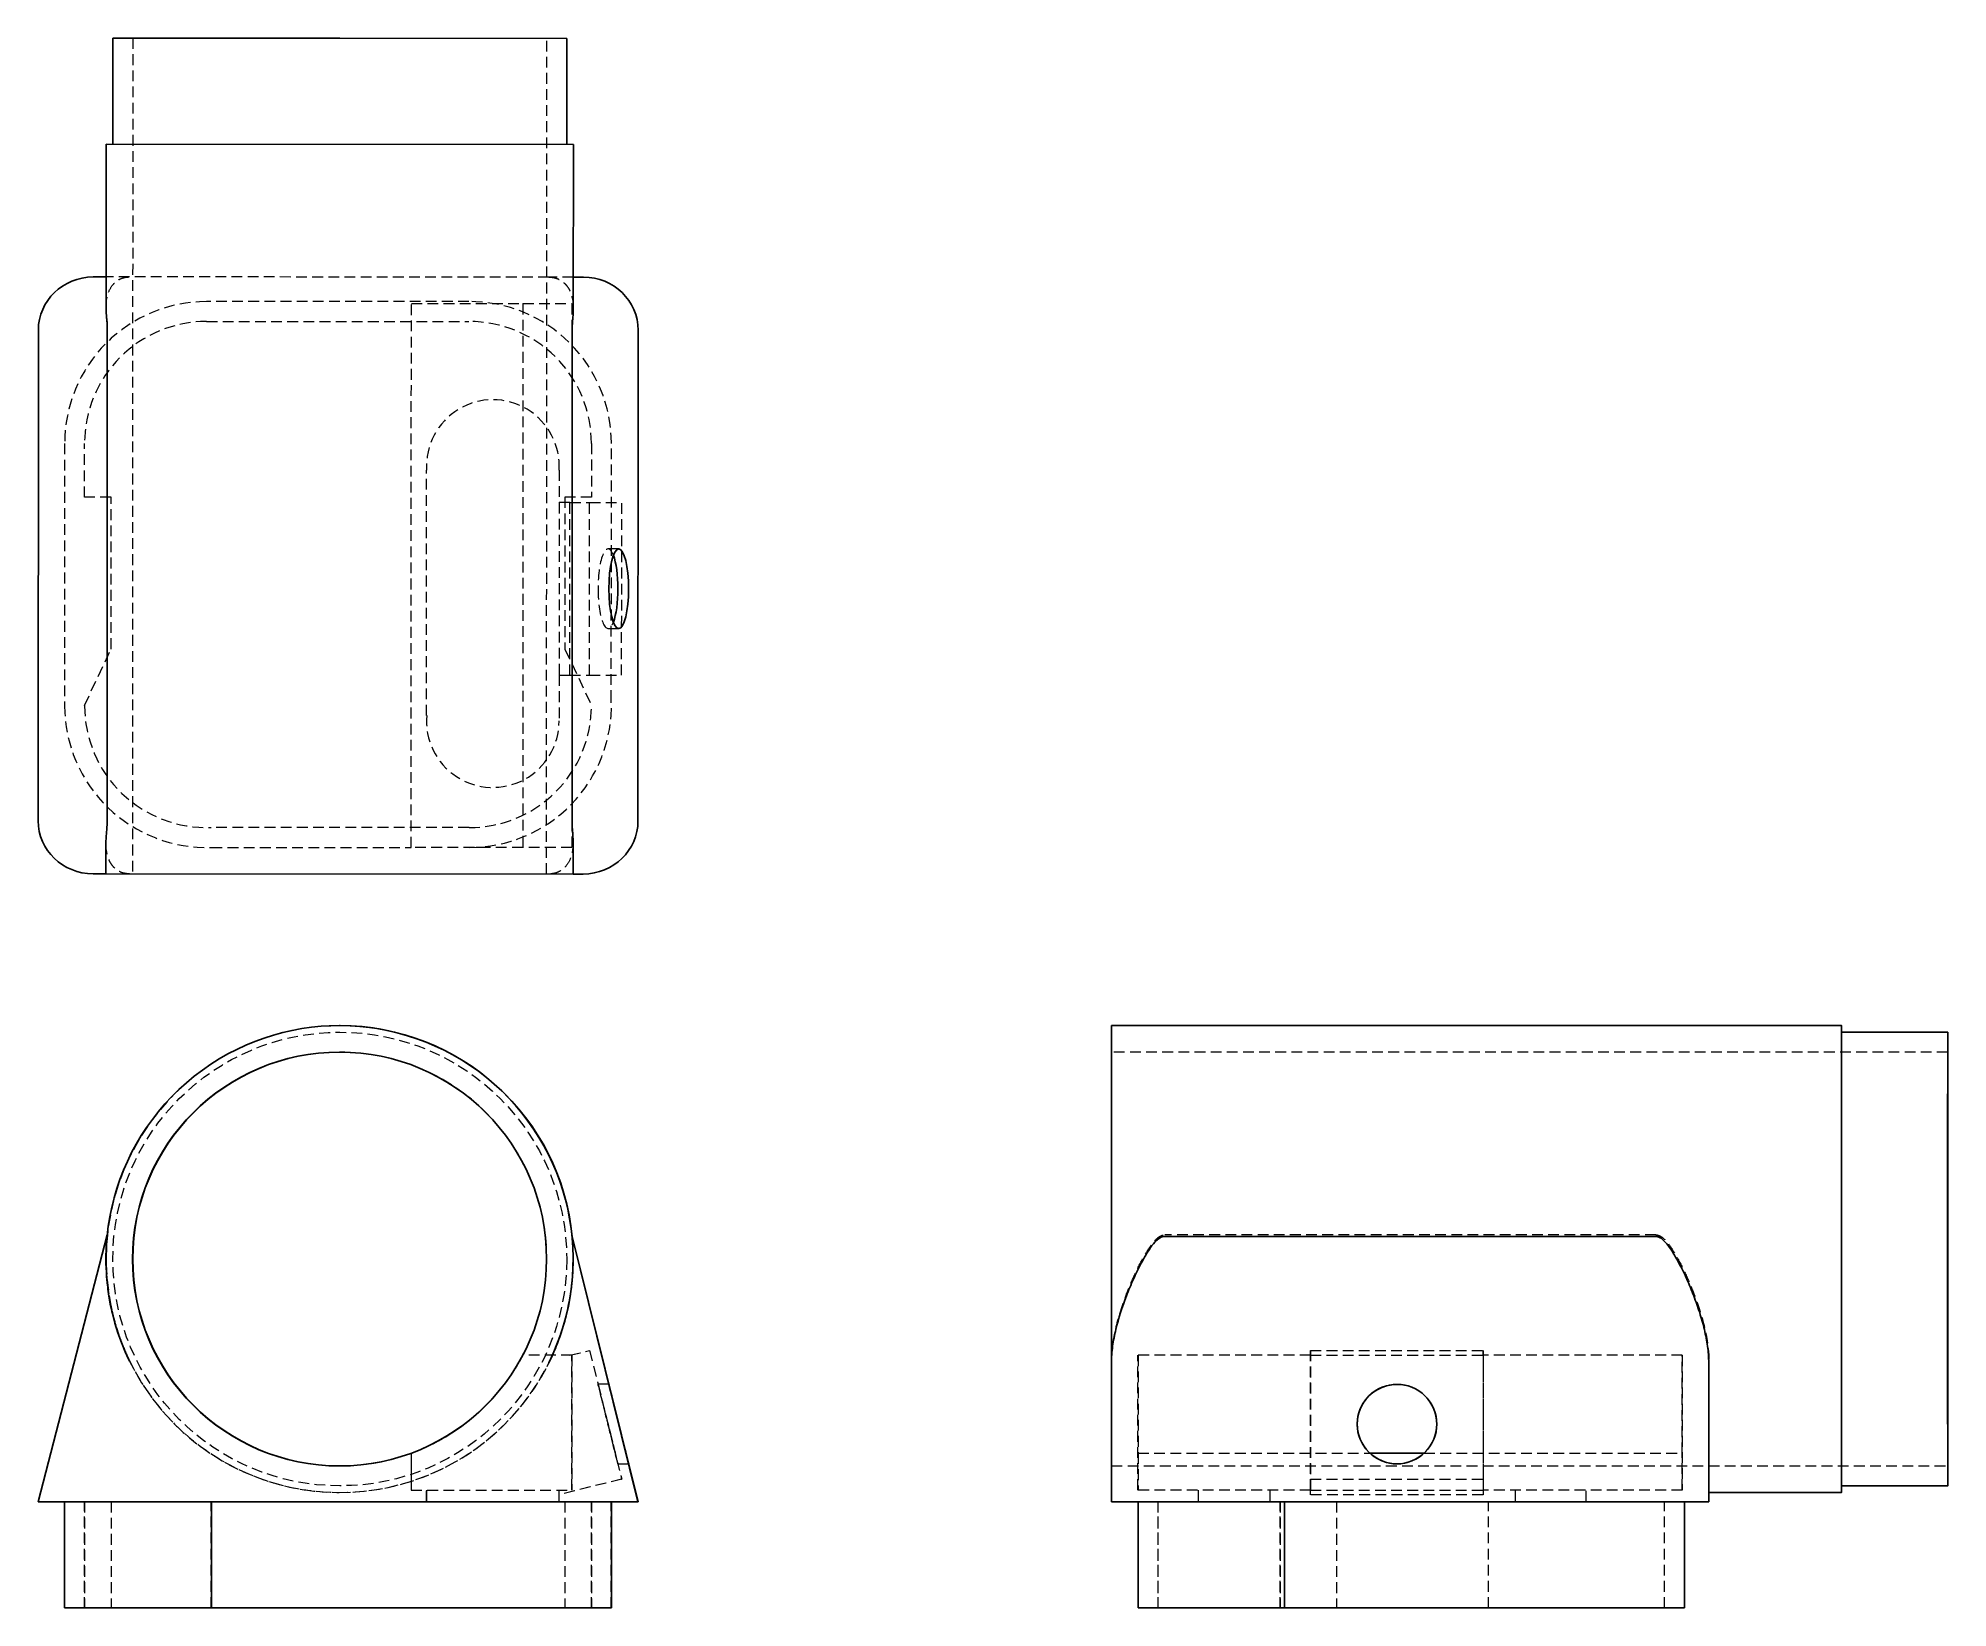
# Model space of a CAD drawing. Header units: millimetres. Extents: x 48 to 273, y 23 to 208.
import ezdxf

# ---------------------------------------------------------------- set-up
doc = ezdxf.new("R2010")
doc.units = ezdxf.units.MM
doc.linetypes.add('HIDDEN', pattern=[1.905, 1.27, -0.635])

msp = doc.modelspace()

# ---------------------------------------------------------------- linework, layer by layer
at = {"color": 7, "linetype": 'Continuous', "lineweight": 25}
for p, q in [((56.4, 208), (56.4, 195.47)), ((56.4, 208), (83.19, 207.99)), ((83.19, 207.99), (109.98, 207.98)), ((109.98, 195.45), (109.98, 207.98)), ((55.61, 195.47), (55.61, 176.14)), ((55.61, 195.47), (110.76, 195.45)), ((110.75, 175.99), (110.76, 195.45)), ((55.61, 179.8), (54.08, 179.8)), ((111.95, 179.78), (110.75, 179.78)), ((47.61, 173.54), (47.59, 115.57)), ((55.75, 173.53), (55.73, 115.57)), ((110.61, 115.55), (110.62, 173.52)), ((118.41, 173.51), (118.39, 115.55)), ((55.59, 112.97), (55.58, 109.3)), ((110.73, 109.28), (110.73, 113.06)), ((54.06, 109.3), (55.58, 109.3)), ((110.73, 109.28), (55.58, 109.3)), ((110.73, 109.28), (111.93, 109.28)), ((83.19, 91.39), (83.16, 91.39)), ((260.46, 91.39), (174.29, 91.39)), ((272.99, 90.6), (260.46, 90.6)), ((55.73, 66.65), (47.59, 35.15)), ((110.61, 66.46), (110.62, 66.46)), ((118.39, 35.15), (110.61, 66.46)), ((110.62, 66.46), (118.41, 35.15)), ((180.55, 66.46), (238.52, 66.46)), ((174.28, 51.55), (174.28, 35.15)), ((244.78, 35.15), (244.78, 51.55)), ((204.76, 40.88), (211.19, 40.88)), ((244.79, 36.24), (260.46, 36.24)), ((244.8, 36.24), (244.8, 35.15)), ((260.46, 37.02), (272.99, 37.02)), ((47.59, 35.15), (54.06, 35.15)), ((50.7, 22.61), (50.7, 35.15)), ((54.06, 35.15), (111.93, 35.15)), ((68.05, 22.61), (68.05, 35.15)), ((111.93, 35.15), (118.39, 35.15)), ((115.25, 22.61), (115.25, 35.15)), ((115.25, 22.61), (115.25, 35.15)), ((118.41, 35.15), (118.39, 35.15)), ((174.28, 35.15), (180.55, 35.15)), ((177.42, 35.15), (177.42, 22.61)), ((238.51, 35.15), (180.55, 35.15)), ((194.71, 22.61), (194.71, 35.15)), ((238.51, 35.15), (244.78, 35.15)), ((241.9, 22.61), (241.9, 35.15)), ((244.78, 35.15), (244.8, 35.15)), ((50.7, 22.61), (68.05, 22.61)), ((68.05, 22.61), (98.45, 22.61)), ((98.45, 22.61), (115.25, 22.61)), ((115.25, 22.61), (115.25, 22.61)), ((177.42, 22.61), (194.71, 22.61)), ((194.71, 22.61), (225.13, 22.61)), ((225.13, 22.61), (241.9, 22.61))]:
    msp.add_line(p, q, dxfattribs=at)
at = {"color": 7, "linetype": 'HIDDEN', "lineweight": 18}
for p, q in [((58.75, 208), (58.72, 109.3)), ((107.6, 109.28), (107.63, 207.98)), ((58.38, 179.8), (55.61, 179.8)), ((107.88, 179.78), (58.38, 179.8)), ((110.75, 179.78), (107.88, 179.78)), ((98.43, 176.9), (67.47, 176.9)), ((91.61, 112.42), (91.64, 176.65)), ((91.64, 176.65), (104.81, 176.65)), ((104.81, 176.65), (104.79, 112.42)), ((104.81, 176.65), (110.6, 176.65)), ((110.6, 176.65), (110.59, 153.14)), ((67.47, 174.55), (98.44, 174.55)), ((50.71, 160.12), (50.7, 129.18)), ((53.06, 153.78), (53.06, 160.12)), ((112.9, 160.13), (112.9, 153.78)), ((115.24, 129.71), (115.25, 160.13)), ((93.44, 128.01), (93.44, 156.99)), ((109.08, 156.99), (109.08, 153.14)), ((56.19, 153.78), (53.06, 153.78)), ((56.19, 135.85), (56.19, 153.78)), ((109.77, 153.78), (109.77, 135.85)), ((112.9, 153.78), (109.77, 153.78)), ((109.08, 153.14), (109.08, 132.77)), ((110.36, 153.14), (109.08, 153.14)), ((110.35, 132.77), (110.36, 153.14)), ((110.36, 153.14), (112.68, 153.14)), ((112.67, 132.77), (112.68, 153.14)), ((112.68, 153.14), (116.47, 153.14)), ((116.46, 132.77), (116.47, 153.14)), ((116.12, 147.68), (114.85, 147.68)), ((114.84, 138.28), (116.12, 138.28)), ((53.05, 129.18), (56.19, 135.85)), ((109.77, 135.85), (112.9, 129.18)), ((109.08, 132.77), (109.08, 127.36)), ((109.08, 132.77), (110.35, 132.77)), ((110.35, 132.77), (112.67, 132.77)), ((110.58, 132.77), (110.58, 112.41)), ((112.67, 132.77), (116.46, 132.77)), ((98.45, 114.77), (68.01, 114.78)), ((68.05, 112.43), (91.61, 112.42)), ((104.79, 112.42), (91.61, 112.42)), ((110.58, 112.41), (104.79, 112.42)), ((83.19, 90.6), (83.19, 90.6)), ((83.19, 88.25), (83.16, 88.25)), ((272.99, 88.25), (174.29, 88.25)), ((47.61, 35.15), (55.75, 66.66)), ((55.73, 66.66), (55.73, 66.65)), ((55.75, 66.66), (55.73, 66.66)), ((238.53, 66.66), (180.57, 66.66)), ((110.58, 52.44), (104.79, 52.44)), ((110.35, 52.44), (112.67, 53.01)), ((110.36, 52.44), (112.68, 53.01)), ((110.58, 52.44), (110.58, 52.44)), ((110.58, 36.52), (110.58, 52.44)), ((110.58, 36.52), (110.58, 52.44)), ((110.58, 52.44), (110.59, 52.44)), ((110.59, 52.44), (110.59, 36.52)), ((110.6, 52.44), (110.59, 52.44)), ((110.6, 52.44), (110.6, 36.52)), ((112.67, 53.01), (116.46, 37.81)), ((112.67, 53.01), (112.68, 53.01)), ((112.68, 53.01), (116.47, 37.81)), ((197.77, 52.44), (177.41, 52.44)), ((177.41, 36.52), (177.41, 52.44)), ((197.77, 52.44), (197.77, 53.01)), ((197.77, 53.01), (197.77, 37.81)), ((197.77, 53.01), (218.14, 53.01)), ((197.77, 52.44), (197.77, 52.44)), ((197.77, 36.52), (197.77, 52.44)), ((197.77, 52.44), (218.14, 52.44)), ((218.14, 53.01), (218.14, 37.81)), ((218.14, 52.44), (218.14, 53.01)), ((241.65, 52.44), (218.14, 52.44)), ((218.14, 52.44), (218.14, 36.52)), ((241.65, 52.44), (241.65, 52.44)), ((241.65, 52.44), (241.65, 36.52)), ((174.3, 35.15), (174.3, 51.77)), ((244.8, 51.77), (244.8, 36.24)), ((114.95, 49.01), (113.67, 49.01)), ((207.98, 49.01), (207.98, 49.01)), ((91.61, 40.88), (91.64, 40.88)), ((91.61, 40.88), (91.61, 36.52)), ((91.64, 36.52), (91.64, 40.88)), ((177.42, 40.88), (177.42, 36.52)), ((177.42, 40.88), (204.76, 40.88)), ((211.19, 40.88), (241.65, 40.88)), ((241.65, 36.52), (241.65, 40.88)), ((83.16, 39.37), (83.19, 39.37)), ((116.02, 39.61), (117.29, 39.61)), ((174.29, 39.37), (272.99, 39.37)), ((207.98, 39.61), (207.98, 39.61)), ((83.18, 36.24), (83.19, 36.24)), ((83.19, 37.02), (83.19, 37.02)), ((91.61, 36.52), (110.58, 36.52)), ((93.41, 36.52), (93.41, 35.15)), ((93.43, 36.52), (93.43, 35.15)), ((93.44, 35.15), (93.44, 36.52)), ((116.46, 37.81), (109.08, 35.97)), ((116.47, 37.81), (109.08, 35.97)), ((109.08, 35.15), (109.08, 36.52)), ((109.09, 35.15), (109.09, 36.52)), ((110.58, 36.52), (110.58, 36.52)), ((110.59, 36.52), (110.58, 36.52)), ((110.6, 36.52), (110.59, 36.52)), ((116.46, 37.81), (116.47, 37.81)), ((197.77, 36.52), (177.41, 36.52)), ((184.5, 36.52), (184.5, 35.15)), ((193.01, 35.15), (193.01, 36.52)), ((197.77, 37.81), (218.14, 37.81)), ((197.77, 37.81), (197.77, 35.97)), ((197.77, 36.52), (197.77, 36.52)), ((197.77, 35.97), (197.77, 36.52)), ((197.77, 36.52), (218.14, 36.52)), ((218.14, 37.81), (218.14, 35.97)), ((241.65, 36.52), (218.14, 36.52)), ((218.14, 36.52), (218.14, 35.97)), ((221.99, 35.15), (221.99, 36.52)), ((230.3, 35.15), (230.3, 36.52)), ((241.65, 36.52), (241.65, 36.52)), ((50.71, 22.61), (50.71, 35.15)), ((53.05, 22.61), (53.05, 35.15)), ((53.06, 22.61), (53.06, 35.15)), ((53.06, 35.15), (53.06, 22.61)), ((56.19, 35.15), (56.19, 22.61)), ((68.01, 22.61), (68.01, 35.15)), ((109.77, 35.15), (109.77, 22.61)), ((112.9, 35.15), (112.9, 22.61)), ((112.9, 22.61), (112.9, 35.15)), ((112.9, 22.61), (112.9, 35.15)), ((115.24, 22.61), (115.24, 35.15)), ((177.43, 22.61), (177.43, 35.15)), ((179.77, 35.15), (179.77, 22.61)), ((179.78, 22.61), (179.78, 35.15)), ((194.18, 35.15), (194.18, 22.61)), ((194.18, 22.61), (194.18, 35.15)), ((194.18, 35.15), (200.85, 35.15)), ((218.14, 35.97), (197.77, 35.97)), ((200.85, 35.15), (200.85, 22.61)), ((225.13, 35.15), (218.78, 35.15)), ((218.78, 22.61), (218.78, 35.15)), ((239.55, 22.61), (239.55, 35.15)), ((239.55, 22.61), (239.55, 35.15)), ((241.9, 22.61), (241.9, 35.15))]:
    msp.add_line(p, q, dxfattribs=at)
at = {"color": 7, "linetype": 'Continuous', "lineweight": 25, "flags": 128}
for points in [[(174.28, 51.55), (174.28, 53.16), (174.28, 54.82), (174.28, 56.52), (174.28, 58.24), (174.28, 59.99), (174.28, 61.75), (174.28, 63.53), (174.28, 65.3), (174.28, 67.07), (174.28, 68.82), (174.28, 70.56), (174.28, 72.26), (174.28, 73.93), (174.28, 75.56), (174.28, 77.14), (174.28, 78.67), (174.28, 80.13), (174.28, 81.53), (174.28, 82.85), (174.28, 84.09), (174.28, 85.25), (174.28, 86.32), (174.29, 87.3), (174.29, 88.18), (174.29, 88.96), (174.29, 89.64), (174.29, 90.2), (174.29, 90.66), (174.29, 91.01), (174.29, 91.25), (174.29, 91.37), (174.29, 91.39)], [(260.46, 90.6), (260.46, 90.68), (260.46, 91.03), (260.46, 91.26), (260.46, 91.37), (260.46, 91.37), (260.46, 91.26), (260.46, 91.03), (260.46, 90.68), (260.46, 90.22), (260.45, 89.66), (260.45, 88.98), (260.45, 88.2), (260.45, 87.31), (260.45, 86.33), (260.45, 85.25), (260.45, 84.09), (260.45, 82.83), (260.45, 81.5), (260.45, 80.09), (260.45, 78.62), (260.45, 77.08), (260.45, 75.49), (260.45, 73.85), (260.45, 72.17), (260.45, 70.45), (260.45, 68.7), (260.45, 66.93), (260.45, 65.15), (260.45, 63.37), (260.45, 61.58), (260.45, 59.81), (260.45, 58.05), (260.45, 56.32), (260.45, 54.62), (260.45, 52.95), (260.45, 51.34), (260.45, 49.77), (260.45, 48.26), (260.45, 46.82), (260.45, 45.45), (260.45, 44.16), (260.45, 42.95), (260.45, 41.83), (260.45, 40.8), (260.45, 39.86), (260.45, 39.03), (260.45, 38.3), (260.45, 37.67), (260.46, 37.16), (260.46, 36.76), (260.46, 36.47), (260.46, 36.3), (260.46, 36.24), (260.46, 36.24)], [(260.46, 37.02), (260.46, 37.08), (260.46, 37.25), (260.46, 37.54), (260.46, 37.94), (260.45, 38.45), (260.45, 39.06), (260.45, 39.79), (260.45, 40.61), (260.45, 41.54), (260.45, 42.56), (260.45, 43.67), (260.45, 44.87), (260.45, 46.15), (260.45, 47.51), (260.45, 48.93), (260.45, 50.42), (260.45, 51.97), (260.45, 53.56), (260.45, 55.2), (260.45, 56.88), (260.45, 58.59), (260.45, 60.32), (260.45, 62.06), (260.45, 63.81), (260.45, 65.57), (260.45, 67.31), (260.45, 69.04), (260.45, 70.75), (260.45, 72.43), (260.45, 74.07), (260.45, 75.66), (260.45, 77.21), (260.45, 78.7), (260.45, 80.12), (260.45, 81.48), (260.45, 82.76), (260.45, 83.96), (260.45, 85.07), (260.45, 86.09), (260.45, 87.02), (260.45, 87.84), (260.45, 88.57), (260.45, 89.18), (260.46, 89.69), (260.46, 90.09), (260.46, 90.38), (260.46, 90.55), (260.46, 90.6)], [(272.99, 90.6), (272.99, 90.55), (272.99, 90.38), (272.99, 90.09), (272.99, 89.69), (272.99, 89.18), (272.99, 88.57), (272.99, 87.84), (272.99, 87.02), (272.99, 86.09), (272.99, 85.07), (272.99, 83.96), (272.98, 82.76), (272.98, 81.48), (272.98, 80.12), (272.98, 78.7), (272.98, 77.21), (272.98, 75.66), (272.98, 74.07), (272.98, 72.43), (272.98, 70.75), (272.98, 69.04), (272.98, 67.31), (272.98, 65.57), (272.98, 63.81), (272.98, 62.06), (272.98, 60.32), (272.98, 58.59), (272.98, 56.88), (272.98, 55.2), (272.98, 53.56), (272.98, 51.97), (272.98, 50.42), (272.98, 48.93), (272.98, 47.51), (272.98, 46.15), (272.98, 44.87), (272.99, 43.67), (272.99, 42.56), (272.99, 41.54), (272.99, 40.61), (272.99, 39.79), (272.99, 39.06), (272.99, 38.45), (272.99, 37.94), (272.99, 37.54), (272.99, 37.25), (272.99, 37.08), (272.99, 37.02), (272.99, 37.08), (272.99, 37.25), (272.99, 37.54), (272.99, 37.94), (272.99, 38.45), (272.99, 39.06), (273, 39.79), (273, 40.61), (273, 41.54), (273, 42.56), (273, 43.67), (273, 44.87), (273, 46.15), (273, 47.51), (273, 48.93), (273, 50.42), (273, 51.97), (273, 53.56), (273, 55.2), (273, 56.88), (273, 58.59), (273, 60.32), (273, 62.06), (273, 63.81), (273, 65.57), (273, 67.31), (273, 69.04), (273, 70.75), (273, 72.43), (273, 74.07), (273, 75.66), (273, 77.21), (273, 78.7), (273, 80.12), (273, 81.48), (273, 82.76), (273, 83.96), (273, 85.07), (273, 86.09), (273, 87.02), (273, 87.84), (272.99, 88.57), (272.99, 89.18), (272.99, 89.69), (272.99, 90.09), (272.99, 90.38), (272.99, 90.55), (272.99, 90.6)], [(272.99, 88.25), (272.99, 88.2), (272.99, 88.03), (272.99, 87.74), (272.99, 87.35), (272.99, 86.84), (272.99, 86.23), (272.99, 85.51), (273, 84.7), (273, 83.78), (273, 82.77), (273, 81.68), (273, 80.5), (273, 79.24), (273, 77.91), (273, 76.51), (273, 75.06), (273, 73.55), (273, 72), (273, 70.41), (273, 68.79), (273, 67.14), (273, 65.48), (273, 63.81), (273, 62.15), (273, 60.49), (273, 58.84), (273, 57.22), (273, 55.63), (273, 54.08), (273, 52.57), (273, 51.12), (273, 49.72), (273, 48.39), (273, 47.13), (273, 45.95), (273, 44.86), (273, 43.85), (273, 42.93), (272.99, 42.11), (272.99, 41.4), (272.99, 40.79), (272.99, 40.28), (272.99, 39.89), (272.99, 39.6), (272.99, 39.43), (272.99, 39.37), (272.99, 39.43), (272.99, 39.6), (272.99, 39.89), (272.99, 40.28), (272.99, 40.79), (272.99, 41.4), (272.99, 42.11), (272.99, 42.93), (272.99, 43.85), (272.99, 44.86), (272.99, 45.95), (272.99, 47.13), (272.98, 48.39), (272.98, 49.72), (272.98, 51.12), (272.98, 52.57), (272.98, 54.08), (272.98, 55.63), (272.98, 57.22), (272.98, 58.84), (272.98, 60.49), (272.98, 62.15), (272.98, 63.81), (272.98, 65.48), (272.98, 67.14), (272.98, 68.79), (272.98, 70.41), (272.98, 72), (272.98, 73.55), (272.98, 75.06), (272.98, 76.51), (272.98, 77.91), (272.98, 79.24), (272.99, 80.5), (272.99, 81.68), (272.99, 82.77), (272.99, 83.78), (272.99, 84.7), (272.99, 85.51), (272.99, 86.23), (272.99, 86.84), (272.99, 87.35), (272.99, 87.74), (272.99, 88.03), (272.99, 88.2), (272.99, 88.25)], [(244.78, 51.55), (244.78, 49.96), (244.78, 48.43), (244.78, 46.96), (244.78, 45.57), (244.78, 44.25), (244.78, 43.02), (244.79, 41.88), (244.79, 40.83), (244.79, 39.88), (244.79, 39.04), (244.79, 38.3), (244.79, 37.67), (244.79, 37.15), (244.79, 36.75), (244.79, 36.46), (244.79, 36.29), (244.79, 36.24)]]:
    msp.add_lwpolyline(points, dxfattribs=at)
at = {"color": 7, "linetype": 'HIDDEN', "lineweight": 18, "flags": 128}
for points in [[(174.29, 91.39), (174.29, 91.38), (174.29, 91.27), (174.29, 91.05), (174.29, 90.72), (174.29, 90.27), (174.29, 89.72), (174.29, 89.06), (174.29, 88.29), (174.29, 87.43), (174.3, 86.46), (174.3, 85.4), (174.3, 84.25), (174.3, 83.02), (174.3, 81.71), (174.3, 80.32), (174.3, 78.87), (174.3, 77.35), (174.3, 75.78), (174.3, 74.16), (174.3, 72.49), (174.3, 70.79), (174.3, 69.06), (174.3, 67.31), (174.3, 65.54), (174.3, 63.77), (174.3, 61.99), (174.3, 60.23), (174.3, 58.48), (174.3, 56.75), (174.3, 55.05), (174.3, 53.39), (174.3, 51.77)], [(260.46, 37.02), (260.46, 37.16), (260.46, 37.67), (260.46, 38.3), (260.46, 39.03), (260.46, 39.86), (260.46, 40.8), (260.46, 41.83), (260.46, 42.95), (260.46, 44.16), (260.46, 45.45), (260.46, 46.82), (260.47, 48.26), (260.47, 49.77), (260.47, 51.34), (260.47, 52.95), (260.47, 54.62), (260.47, 56.32), (260.47, 58.05), (260.47, 59.81), (260.47, 61.58), (260.47, 63.37), (260.47, 65.15), (260.47, 66.93), (260.47, 68.7), (260.47, 70.45), (260.47, 72.17), (260.47, 73.85), (260.47, 75.49), (260.47, 77.08), (260.47, 78.62), (260.47, 80.09), (260.46, 81.5), (260.46, 82.83), (260.46, 84.09), (260.46, 85.25), (260.46, 86.33), (260.46, 87.31), (260.46, 88.2), (260.46, 88.98), (260.46, 89.66), (260.46, 90.22), (260.46, 90.6)], [(260.46, 90.6), (260.46, 90.55), (260.46, 90.38), (260.46, 90.09), (260.46, 89.69), (260.46, 89.18), (260.46, 88.57), (260.46, 87.84), (260.46, 87.02), (260.46, 86.09), (260.46, 85.07), (260.46, 83.96), (260.46, 82.76), (260.46, 81.48), (260.46, 80.12), (260.47, 78.7), (260.47, 77.21), (260.47, 75.66), (260.47, 74.07), (260.47, 72.43), (260.47, 70.75), (260.47, 69.04), (260.47, 67.31), (260.47, 65.57), (260.47, 63.81), (260.47, 62.06), (260.47, 60.32), (260.47, 58.59), (260.47, 56.88), (260.47, 55.2), (260.47, 53.56), (260.47, 51.97), (260.47, 50.42), (260.47, 48.93), (260.46, 47.51), (260.46, 46.15), (260.46, 44.87), (260.46, 43.67), (260.46, 42.56), (260.46, 41.54), (260.46, 40.61), (260.46, 39.79), (260.46, 39.06), (260.46, 38.45), (260.46, 37.94), (260.46, 37.54), (260.46, 37.25), (260.46, 37.08), (260.46, 37.02)], [(174.29, 39.37), (174.29, 39.43), (174.29, 39.6), (174.29, 39.89), (174.29, 40.28), (174.29, 40.79), (174.29, 41.4), (174.29, 42.11), (174.29, 42.93), (174.29, 43.85), (174.3, 44.86), (174.3, 45.95), (174.3, 47.13), (174.3, 48.39), (174.3, 49.72), (174.3, 51.12), (174.3, 52.57), (174.3, 54.08), (174.3, 55.63), (174.3, 57.22), (174.3, 58.84), (174.3, 60.49), (174.3, 62.15), (174.3, 63.81), (174.3, 65.48), (174.3, 67.14), (174.3, 68.79), (174.3, 70.41), (174.3, 72), (174.3, 73.55), (174.3, 75.06), (174.3, 76.51), (174.3, 77.91), (174.3, 79.24), (174.3, 80.5), (174.3, 81.68), (174.3, 82.77), (174.29, 83.78), (174.29, 84.7), (174.29, 85.51), (174.29, 86.23), (174.29, 86.84), (174.29, 87.35), (174.29, 87.74), (174.29, 88.03), (174.29, 88.2), (174.29, 88.25), (174.29, 88.2), (174.29, 88.03), (174.29, 87.74), (174.29, 87.35), (174.29, 86.84), (174.29, 86.23), (174.29, 85.51), (174.29, 84.7), (174.29, 83.78), (174.29, 82.77), (174.28, 81.68), (174.28, 80.5), (174.28, 79.24), (174.28, 77.91), (174.28, 76.51), (174.28, 75.06), (174.28, 73.55), (174.28, 72), (174.28, 70.41), (174.28, 68.79), (174.28, 67.14), (174.28, 65.48), (174.28, 63.81), (174.28, 62.15), (174.28, 60.49), (174.28, 58.84), (174.28, 57.22), (174.28, 55.63), (174.28, 54.08), (174.28, 52.57), (174.28, 51.12), (174.28, 49.72), (174.28, 48.39), (174.28, 47.13), (174.28, 45.95), (174.29, 44.86), (174.29, 43.85), (174.29, 42.93), (174.29, 42.11), (174.29, 41.4), (174.29, 40.79), (174.29, 40.28), (174.29, 39.89), (174.29, 39.6), (174.29, 39.43), (174.29, 39.37)], [(177.42, 52.44), (177.42, 50.88), (177.42, 49.4), (177.42, 47.99), (177.42, 46.67), (177.42, 45.44), (177.42, 44.31), (177.42, 43.28), (177.42, 42.37), (177.42, 41.56), (177.42, 40.88)], [(241.65, 40.88), (241.65, 41.56), (241.65, 42.37), (241.65, 43.28), (241.65, 44.31), (241.65, 45.44), (241.65, 46.67), (241.65, 47.99), (241.65, 49.4), (241.65, 50.88), (241.65, 52.44)], [(244.79, 36.24), (244.79, 36.24), (244.79, 36.31), (244.79, 36.49), (244.79, 36.8), (244.79, 37.21), (244.79, 37.75), (244.79, 38.39), (244.79, 39.15), (244.8, 40.01), (244.8, 40.97), (244.8, 42.03), (244.8, 43.18), (244.8, 44.42), (244.8, 45.75), (244.8, 47.15), (244.8, 48.63), (244.8, 50.17), (244.8, 51.77)]]:
    msp.add_lwpolyline(points, dxfattribs=at)
at = {"color": 7, "linetype": 'HIDDEN', "lineweight": 18}
msp.add_circle((83.19, 63.81), 26.79, dxfattribs=at)
msp.add_circle((83.19, 63.81), 26.79, dxfattribs=at)
at = {"color": 7, "linetype": 'Continuous', "lineweight": 25}
msp.add_circle((83.16, 63.81), 24.44, dxfattribs=at)
at = {"color": 7, "linetype": 'HIDDEN', "lineweight": 18}
for centre, radius, start, end in [((67.47, 160.13), 16.76, 89.9998, 180.0556), ((98.49, 160.13), 16.76, 359.9811, 90.1881), ((67.47, 160.13), 14.41, 89.9998, 180.0604), ((98.49, 160.13), 14.41, 359.9811, 90.1881), ((101.26, 157.47), 7.83, 356.5117, 183.4883), ((67.47, 129.18), 16.76, 179.9966, 271.9857), ((67.47, 129.18), 14.41, 179.9966, 272.143), ((98.49, 129.18), 16.76, 269.8624, 1.7914), ((98.49, 129.18), 14.41, 269.8531, 0), ((101.25, 127.34), 7.83, 175.0694, 0.18), ((83.19, 63.81), 27.57, 90, 270), ((83.19, 63.81), 24.44, 270, 90), ((83.19, 63.81), 27.57, 270, 5.416), ((83.16, 63.81), 24.44, 290.2406, 332.2515), ((83.18, 63.81), 24.44, 290.2406, 332.2515), ((83.18, 63.81), 27.57, 205.9104, 333.5887)]:
    msp.add_arc(centre, radius, start, end, dxfattribs=at)
at = {"color": 7, "linetype": 'Continuous', "lineweight": 25}
for centre, radius, start, end in [((83.16, 63.81), 27.57, 333.5887, 205.9104), ((83.19, 63.81), 27.57, 5.416, 90), ((83.19, 63.81), 24.44, 90, 270), ((135.45, 36.98), 125.01, 359.6632, 0.0222)]:
    msp.add_arc(centre, radius, start, end, dxfattribs=at)
for centre, major_axis, ratio, start_param, end_param in [((54.08, 173.53), (-6.47, 0), 0.968209, 4.712389, 6.283185), ((111.95, 173.51), (6.46, 0), 0.970475, 0, 1.570796), ((114.85, 142.98), (0, 4.7), 0.249328, 3.718007, 5.706771), ((54.06, 115.57), (-6.47, 0), 0.968209, 0, 1.570796), ((111.93, 115.55), (6.46, 0), 0.970475, 4.712389, 6.283185), ((207.98, 44.31), (3.32, 3.32), 0.999918, 0.785047, 3.92664)]:
    msp.add_ellipse(centre, major_axis=major_axis, ratio=ratio, start_param=start_param, end_param=end_param, dxfattribs=at)
at = {"color": 7, "linetype": 'HIDDEN', "lineweight": 18}
for centre, major_axis, ratio, start_param, end_param in [((114.85, 142.98), (0, 4.7), 0.249328, 5.706771, 7.853982), ((114.85, 142.98), (0, 4.7), 0.249328, 1.570796, 3.718007), ((207.98, 44.31), (3.32, 3.32), 0.999918, 3.92664, 7.068232)]:
    msp.add_ellipse(centre, major_axis=major_axis, ratio=ratio, start_param=start_param, end_param=end_param, dxfattribs=at)
at = {"color": 7, "linetype": 'Continuous', "lineweight": 25}
for centre, major_axis, ratio in [((116.12, 142.98), (0, 4.7), 0.248541), ((116.12, 44.31), (-1.17, 4.7), 0.00031), ((207.98, 44.31), (3.32, 3.32), 0.999918)]:
    msp.add_ellipse(centre, major_axis=major_axis, ratio=ratio, dxfattribs=at)
at = {"color": 7, "linetype": 'HIDDEN', "lineweight": 18}
msp.add_ellipse((114.85, 44.31), major_axis=(-1.17, 4.7), ratio=0.00031, dxfattribs=at)
for points, knots in [([(55.61, 176.14), (55.61, 176.34), (55.62, 177.01), (55.83, 177.97), (56.28, 178.78), (56.79, 179.28), (57.25, 179.57), (57.78, 179.76), (58.18, 179.79), (58.38, 179.8)], [0, 0, 0, 0, 0.097979, 0.328657, 0.55377, 0.668674, 0.783552, 0.89131, 1, 1, 1, 1]), ([(107.88, 179.78), (108.06, 179.77), (108.42, 179.75), (109.07, 179.55), (109.66, 179.16), (110.16, 178.55), (110.48, 177.9), (110.68, 177.15), (110.76, 176.51), (110.75, 176.09), (110.75, 175.99)], [0, 0, 0, 0, 0.0941, 0.188226, 0.381245, 0.522757, 0.6643, 0.809839, 0.955365, 1, 1, 1, 1]), ([(58.36, 109.3), (58.18, 109.31), (57.82, 109.33), (57.19, 109.53), (56.61, 109.92), (56.14, 110.53), (55.83, 111.18), (55.65, 111.93), (55.58, 112.53), (55.59, 112.91), (55.59, 112.97)], [0, 0, 0, 0, 0.095965, 0.191957, 0.388804, 0.532888, 0.677004, 0.825194, 0.973369, 1, 1, 1, 1]), ([(110.73, 113.06), (110.73, 113.05), (110.74, 112.79), (110.69, 112.15), (110.48, 111.12), (110.02, 110.32), (109.49, 109.81), (109.02, 109.52), (108.48, 109.32), (108.06, 109.3), (107.85, 109.28)], [0, 0, 0, 0, 0.000667, 0.11136, 0.337259, 0.55774, 0.670251, 0.782738, 0.890882, 1, 1, 1, 1]), ([(58.36, 51.77), (58.04, 52.41), (57.76, 53.07), (57.24, 54.38), (57.01, 55.04), (56.6, 56.37), (56.42, 57.04), (56.12, 58.37), (56, 59.03), (55.8, 60.33), (55.72, 60.98), (55.62, 62.27), (55.59, 62.92), (55.58, 63.87), (55.59, 64.18), (55.6, 64.79), (55.61, 65.1), (55.65, 65.68), (55.67, 65.96), (55.7, 66.32), (55.71, 66.44), (55.73, 66.6), (55.73, 66.66), (55.73, 66.66)], [0, 0, 0, 0, 0.125, 0.125, 0.25, 0.25, 0.375, 0.375, 0.5, 0.5, 0.625, 0.625, 0.75, 0.75, 0.8125, 0.8125, 0.875, 0.875, 0.9375, 0.9375, 0.96875, 0.96875, 1, 1, 1, 1]), ([(55.75, 66.66), (55.75, 66.66), (55.75, 66.65), (55.75, 66.6), (55.74, 66.56), (55.73, 66.43), (55.72, 66.32), (55.69, 65.96), (55.67, 65.67), (55.63, 65.09), (55.62, 64.79), (55.61, 64.18), (55.6, 63.87), (55.61, 62.93), (55.64, 62.29), (55.74, 60.99), (55.82, 60.34), (56.12, 58.36), (56.42, 57.04), (57.03, 55.05), (57.26, 54.38), (57.78, 53.06), (58.07, 52.41), (58.38, 51.77)], [0, 0, 0, 0, 0.015625, 0.015625, 0.03125, 0.03125, 0.0625, 0.0625, 0.125, 0.125, 0.1875, 0.1875, 0.25, 0.25, 0.375, 0.375, 0.5, 0.5, 0.75, 0.75, 0.875, 0.875, 1, 1, 1, 1]), ([(107.88, 51.55), (108.2, 52.2), (108.49, 52.85), (109.02, 54.16), (109.25, 54.82), (109.68, 56.15), (109.86, 56.82), (110.17, 58.15), (110.3, 58.8), (110.51, 60.11), (110.59, 60.77), (110.71, 62.06), (110.74, 62.7), (110.75, 63.65), (110.75, 63.97), (110.74, 64.59), (110.73, 64.89), (110.7, 65.47), (110.69, 65.76), (110.66, 66.12), (110.65, 66.24), (110.63, 66.41), (110.62, 66.46), (110.62, 66.46)], [0, 0, 0, 0, 0.125, 0.125, 0.25, 0.25, 0.375, 0.375, 0.5, 0.5, 0.625, 0.625, 0.75, 0.75, 0.8125, 0.8125, 0.875, 0.875, 0.9375, 0.9375, 0.96875, 0.96875, 1, 1, 1, 1]), ([(174.3, 51.77), (174.3, 52.41), (174.35, 53.07), (174.53, 54.38), (174.66, 55.04), (174.97, 56.37), (175.16, 57.04), (175.58, 58.37), (175.81, 59.03), (176.32, 60.33), (176.59, 60.98), (177.17, 62.27), (177.48, 62.92), (177.98, 63.87), (178.16, 64.18), (178.52, 64.79), (178.72, 65.1), (179.13, 65.68), (179.36, 65.96), (179.75, 66.32), (179.89, 66.44), (180.21, 66.6), (180.38, 66.66), (180.57, 66.66)], [0, 0, 0, 0, 0.125, 0.125, 0.25, 0.25, 0.375, 0.375, 0.5, 0.5, 0.625, 0.625, 0.75, 0.75, 0.8125, 0.8125, 0.875, 0.875, 0.9375, 0.9375, 0.96875, 0.96875, 1, 1, 1, 1]), ([(238.53, 66.66), (238.62, 66.66), (238.71, 66.65), (238.89, 66.6), (238.97, 66.56), (239.21, 66.43), (239.35, 66.32), (239.75, 65.96), (239.97, 65.67), (240.39, 65.09), (240.58, 64.79), (240.94, 64.18), (241.12, 63.87), (241.62, 62.93), (241.92, 62.29), (242.51, 60.99), (242.78, 60.34), (243.54, 58.36), (243.97, 57.04), (244.44, 55.05), (244.57, 54.38), (244.75, 53.06), (244.8, 52.41), (244.8, 51.77)], [0, 0, 0, 0, 0.015625, 0.015625, 0.03125, 0.03125, 0.0625, 0.0625, 0.125, 0.125, 0.1875, 0.1875, 0.25, 0.25, 0.375, 0.375, 0.5, 0.5, 0.75, 0.75, 0.875, 0.875, 1, 1, 1, 1])]:
    msp.add_open_spline(points, degree=3, knots=knots, dxfattribs=at)
at = {"color": 7, "linetype": 'Continuous', "lineweight": 25}
for points, knots in [([(55.75, 173.53), (55.75, 173.66), (55.75, 173.95), (55.72, 174.4), (55.68, 174.85), (55.63, 175.43), (55.6, 175.86), (55.61, 176.11), (55.61, 176.14)], [0, 0, 0, 0, 0.092236, 0.218849, 0.397165, 0.5801, 0.950644, 1, 1, 1, 1]), ([(110.75, 175.99), (110.75, 175.84), (110.75, 175.52), (110.71, 175.06), (110.68, 174.61), (110.65, 174.26), (110.63, 173.89), (110.63, 173.63), (110.62, 173.52)], [0, 0, 0, 0, 0.247807, 0.521697, 0.658632, 0.797678, 0.907277, 1, 1, 1, 1]), ([(55.59, 112.97), (55.59, 113.16), (55.59, 113.51), (55.64, 114.02), (55.68, 114.47), (55.71, 114.83), (55.73, 115.2), (55.73, 115.45), (55.73, 115.57)], [0, 0, 0, 0, 0.294377, 0.551635, 0.680253, 0.810908, 0.914564, 1, 1, 1, 1]), ([(110.61, 115.55), (110.61, 115.43), (110.61, 115.14), (110.64, 114.69), (110.67, 114.25), (110.72, 113.67), (110.73, 113.3), (110.73, 113.06)], [0, 0, 0, 0, 0.096775, 0.229561, 0.417011, 0.609302, 1, 1, 1, 1]), ([(110.61, 66.46), (110.61, 66.46), (110.61, 66.45), (110.61, 66.4), (110.61, 66.36), (110.63, 66.23), (110.64, 66.12), (110.67, 65.75), (110.68, 65.47), (110.71, 64.88), (110.72, 64.58), (110.73, 63.97), (110.73, 63.65), (110.72, 62.71), (110.68, 62.07), (110.57, 60.78), (110.49, 60.12), (110.17, 58.14), (109.86, 56.82), (109.24, 54.83), (109, 54.16), (108.47, 52.84), (108.17, 52.19), (107.85, 51.55)], [0, 0, 0, 0, 0.015625, 0.015625, 0.03125, 0.03125, 0.0625, 0.0625, 0.125, 0.125, 0.1875, 0.1875, 0.25, 0.25, 0.375, 0.375, 0.5, 0.5, 0.75, 0.75, 0.875, 0.875, 1, 1, 1, 1]), ([(180.55, 66.46), (180.46, 66.46), (180.37, 66.45), (180.19, 66.4), (180.11, 66.36), (179.87, 66.23), (179.73, 66.12), (179.33, 65.75), (179.11, 65.47), (178.7, 64.88), (178.5, 64.58), (178.14, 63.97), (177.97, 63.65), (177.47, 62.71), (177.16, 62.07), (176.58, 60.78), (176.31, 60.12), (175.54, 58.14), (175.12, 56.82), (174.64, 54.83), (174.51, 54.16), (174.33, 52.84), (174.28, 52.19), (174.28, 51.55)], [0, 0, 0, 0, 0.015625, 0.015625, 0.03125, 0.03125, 0.0625, 0.0625, 0.125, 0.125, 0.1875, 0.1875, 0.25, 0.25, 0.375, 0.375, 0.5, 0.5, 0.75, 0.75, 0.875, 0.875, 1, 1, 1, 1]), ([(244.78, 51.55), (244.78, 52.2), (244.73, 52.85), (244.55, 54.16), (244.42, 54.82), (244.11, 56.15), (243.92, 56.82), (243.5, 58.15), (243.26, 58.8), (242.76, 60.11), (242.49, 60.77), (241.91, 62.06), (241.6, 62.7), (241.09, 63.65), (240.92, 63.97), (240.55, 64.59), (240.36, 64.89), (239.95, 65.47), (239.72, 65.76), (239.33, 66.12), (239.19, 66.24), (238.87, 66.41), (238.7, 66.46), (238.52, 66.46)], [0, 0, 0, 0, 0.125, 0.125, 0.25, 0.25, 0.375, 0.375, 0.5, 0.5, 0.625, 0.625, 0.75, 0.75, 0.8125, 0.8125, 0.875, 0.875, 0.9375, 0.9375, 0.96875, 0.96875, 1, 1, 1, 1])]:
    msp.add_open_spline(points, degree=3, knots=knots, dxfattribs=at)

doc.saveas('drawing.dxf')
